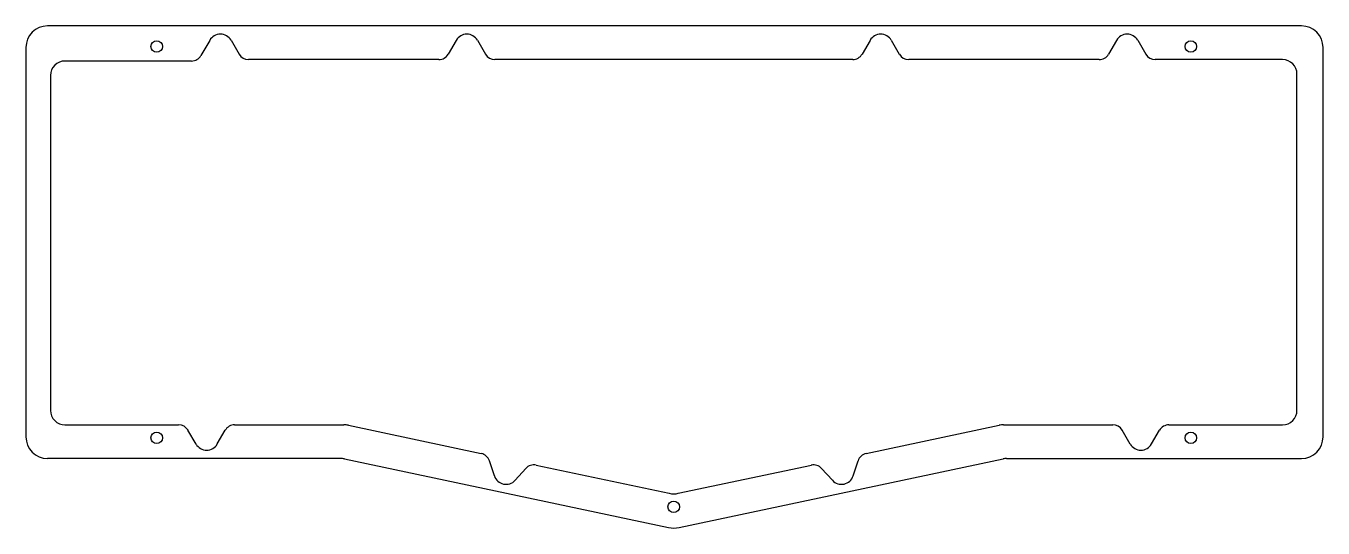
# Model space of a CAD drawing. Header units: inches. Extents: x 16 to 375, y 13 to 152.
import ezdxf

# ---------------------------------------------------------------- set-up
doc = ezdxf.new("R2010")
doc.units = ezdxf.units.IN
doc.header["$MEASUREMENT"] = 0

msp = doc.modelspace()

# ---------------------------------------------------------------- linework, layer by layer
at = {"linetype": 'Continuous'}
for p, q in [((368.87, 151.81), (22.16, 151.81)), ((67, 147.83), (64.56, 143.61)), ((72.88, 147.84), (75.1, 144.03)), ((135.15, 147.83), (132.96, 144.03)), ((141.03, 147.84), (143.25, 144.03)), ((249.59, 147.83), (247.4, 144.03)), ((255.48, 147.84), (257.69, 144.03)), ((317.74, 147.83), (315.54, 144.01)), ((323.63, 147.84), (325.86, 144.01)), ((16.16, 145.81), (16.16, 38.2)), ((374.87, 38.2), (374.87, 145.81)), ((61.96, 142.11), (26.96, 142.11)), ((130.36, 142.53), (77.69, 142.53)), ((244.8, 142.53), (145.84, 142.53)), ((312.94, 142.51), (260.29, 142.53)), ((363.66, 142.51), (328.45, 142.51)), ((22.96, 138.11), (22.96, 45.5)), ((367.66, 45.5), (367.66, 138.51)), ((26.96, 41.5), (58.39, 41.49)), ((63.2, 36.19), (60.98, 40)), ((69.08, 36.2), (71.28, 40.01)), ((73.88, 41.51), (104.11, 41.5)), ((105.35, 41.37), (142.09, 33.58)), ((248.52, 33.57), (285.28, 41.37)), ((286.52, 41.5), (316.73, 41.51)), ((321.55, 36.19), (319.32, 40.02)), ((327.44, 36.2), (329.63, 39.99)), ((332.22, 41.49), (363.67, 41.5)), ((103.25, 32.2), (22.16, 32.2)), ((104.25, 32.09), (193.82, 13.11)), ((145.7, 27.39), (144.32, 31.58)), ((151.46, 26.17), (154.4, 29.45)), ((157.25, 30.37), (194.07, 22.56)), ((196.56, 22.56), (233.36, 30.37)), ((196.81, 13.11), (286.38, 32.09)), ((239.18, 26.17), (236.2, 29.45)), ((244.93, 27.4), (246.29, 31.57)), ((287.37, 32.2), (368.87, 32.2))]:
    msp.add_line(p, q, dxfattribs=at)
for centre in [(52.32, 146.13), (338.3, 146.13), (52.32, 37.9), (338.3, 37.9), (195.31, 18.81)]:
    msp.add_circle(centre, 1.6, dxfattribs=at)
for centre, radius, start, end in [((22.16, 145.81), 6, 90, 180), ((368.87, 145.81), 6, 0, 90), ((69.94, 146.13), 3.4, 30.1994, 150), ((138.09, 146.13), 3.4, 30.1994, 150), ((252.54, 146.13), 3.4, 30.1994, 150), ((320.69, 146.13), 3.4, 30.1994, 150), ((61.96, 145.11), 3, 270, 330), ((77.69, 145.53), 3, 210.1994, 270), ((130.36, 145.53), 3, 270, 330), ((145.84, 145.53), 3, 210.1994, 270), ((244.8, 145.53), 3, 270, 330), ((260.29, 145.53), 3, 210.1994, 269.9787), ((312.95, 145.51), 3, 269.9787, 330), ((328.45, 145.51), 3, 210.1994, 270), ((26.96, 138.11), 4, 90, 180), ((363.66, 138.51), 4, 0, 90), ((26.96, 45.5), 4, 180, 269.9874), ((363.66, 45.5), 4, 270.0126, 0), ((58.39, 38.49), 3, 30.1994, 89.9874), ((73.88, 38.51), 3, 89.9771, 150), ((104.1, 35.5), 6, 78.0344, 89.9771), ((286.53, 35.5), 6, 90.0229, 101.9656), ((316.73, 38.51), 3, 30.1994, 90.0229), ((332.23, 38.49), 3, 90.0126, 150), ((22.16, 38.2), 6, 180, 270), ((66.14, 37.9), 3.4, 210.1994, 330), ((324.49, 37.9), 3.4, 210.1994, 330), ((368.87, 38.2), 6, 270, 0), ((141.47, 30.64), 3, 18.1994, 78.0344), ((249.14, 30.64), 3, 101.9656, 162), ((103.25, 27.4), 4.8, 78.0344, 90), ((156.63, 27.44), 3, 78.0206, 138), ((233.98, 27.44), 3, 42.1994, 101.9794), ((287.37, 27.4), 4.8, 90, 101.9657), ((148.93, 28.45), 3.4, 198.1994, 318), ((241.7, 28.45), 3.4, 222.1994, 342), ((195.31, 28.43), 6, 258.0206, 281.9794), ((195.31, 20.15), 7.2, 258.0344, 281.9657)]:
    msp.add_arc(centre, radius, start, end, dxfattribs=at)

doc.saveas('drawing.dxf')
